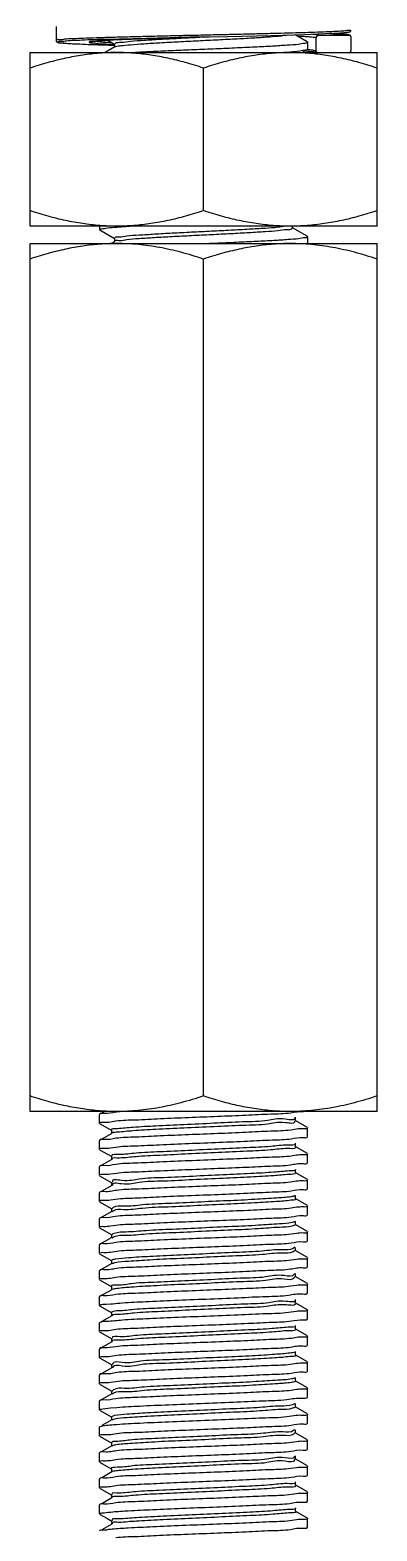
# Model space of a CAD drawing. Extents: x -216126 to 1846968, y -229642 to 543368.
# Drawn here: x 395495 to 395611, y 459295 to 459798 of the extents above; entities that cross this region are included whole.
import ezdxf

# ---------------------------------------------------------------- set-up
doc = ezdxf.new("R2010")
doc.units = 0
doc.header["$LTSCALE"] = 1000
doc.header["$MEASUREMENT"] = 0
doc.layers.add('02___PRT_ALL_AXES', color=7, linetype='Continuous')

# ---------------------------------------------------------------- blocks, each defined once
blk = doc.blocks.new('抗震大样1')
at = {"color": 3, "linetype": 'Continuous'}
for p, q in [((2253.75, 300.32), (2253.75, 293.67)), ((2322.63, 295.3), (2277.83, 294.18)), ((2295.17, 294.45), (2301.08, 294.64)), ((2301.08, 294.64), (2309.85, 294.91)), ((2321.78, 295.21), (2322.64, 295.25)), ((2324.37, 295.34), (2322.63, 295.29)), ((2324.37, 295.34), (2322.63, 295.3)), ((2322.64, 295.25), (2324.37, 295.34)), ((2324.39, 295.34), (2324.37, 295.34)), ((2335.89, 295.6), (2356.84, 296.1)), ((2356.84, 296.1), (2372.92, 296.56)), ((2367.02, 297.2), (2366.58, 297.18)), ((2374.08, 293), (2368.19, 296.41)), ((2372.92, 296.56), (2378.97, 296.76)), ((2378.37, 288.69), (2378.37, 294.92)), ((2378.97, 296.76), (2382.69, 296.91)), ((2379.62, 296.17), (2394.16, 296.17)), ((2382.69, 296.91), (2386.64, 297.08)), ((2386, 296.94), (2384.82, 297)), ((2387.65, 296.86), (2386, 296.94)), ((2386.64, 297.08), (2388.23, 297.17)), ((2389.08, 296.78), (2387.65, 296.86)), ((2388.23, 297.17), (2389.59, 297.25)), ((2394.99, 295.34), (2394.99, 295.35)), ((2394.99, 295.34), (2394.99, 288.69)), ((2260.83, 292.17), (2262.52, 292.08)), ((2262.52, 292.08), (2264.46, 291.99)), ((2264.46, 291.99), (2267.85, 291.85)), ((2267.85, 291.85), (2273.33, 291.65)), ((2273.33, 291.65), (2281.7, 291.4)), ((2275.36, 293.58), (2277.07, 293.68)), ((2277.07, 293.68), (2279.05, 293.79)), ((2281.87, 290.53), (2277.25, 287.86)), ((2278.53, 293.76), (2281.67, 291.95)), ((2279.05, 293.79), (2281.32, 293.9)), ((2280.77, 291.42), (2281.7, 291.39)), ((2281.18, 291.79), (2281.7, 291.76)), ((2281.32, 293.9), (2285.27, 294.08)), ((2281.7, 291.39), (2281.74, 291.39)), ((2281.71, 292.01), (2281.71, 290.53)), ((2281.96, 290.44), (2282.27, 290.69)), ((2285.27, 294.08), (2289.89, 294.26)), ((2289.89, 294.26), (2295.17, 294.45)), ((2359.62, 287.86), (2365.82, 288.27)), ((2371.48, 287.86), (2374.08, 289.37)), ((2374.01, 289.35), (2374.08, 289.34)), ((2374.22, 292.84), (2374.08, 293)), ((2374.08, 289.37), (2374.22, 289.52)), ((2374.08, 289.34), (2374.2, 289.33)), ((2378.22, 288.15), (2378.42, 288.11)), ((2378.37, 288.69), (2378.37, 288.67)), ((2378.68, 288.04), (2378.9, 287.91)), ((2274.65, 202.96), (2274.52, 203.11)), ((2274.65, 202.96), (2281.67, 198.89)), ((2282.92, 204.36), (2289.12, 204.78)), ((2367.02, 203.95), (2367.02, 204.78)), ((2374.08, 199.95), (2367.06, 204.01)), ((2281.87, 197.48), (2280.12, 196.47)), ((2281.71, 198.96), (2281.71, 197.48)), ((2281.88, 197.48), (2281.87, 197.54)), ((2374.08, 199.95), (2374.22, 199.79))]:
    blk.add_line(p, q, dxfattribs=at)
at = {"color": 133, "linetype": 'Continuous'}
for p, q in [((2274.64, -220.32), (2274.52, -220.46)), ((2277.01, -218.95), (2275.68, -219.71)), ((2282.84, -219.26), (2282.36, -219.33)), ((2367.98, -221.93), (2367.99, -221.99)), ((2368.46, -223.36), (2368.46, -221.7)), ((2274.64, -224.75), (2280.41, -228.09)), ((2280.41, -229.44), (2275.68, -232.18)), ((2279.89, -223.89), (2282.45, -223.48)), ((2280.27, -227.93), (2280.27, -229.59)), ((2368.84, -227.4), (2366.12, -227.83)), ((2367.96, -223.5), (2367.99, -223.65)), ((2374.1, -226.55), (2368.33, -223.21)), ((2274.64, -232.78), (2274.52, -232.92)), ((2279.89, -236.34), (2282.34, -235.95)), ((2374.1, -239.01), (2368.33, -235.67)), ((2368.46, -235.83), (2368.46, -234.16)), ((2374.1, -230.98), (2374.22, -230.84)), ((2274.64, -237.21), (2280.41, -240.55)), ((2280.41, -241.9), (2275.68, -244.64)), ((2280.27, -240.4), (2280.27, -242.06)), ((2368.85, -239.88), (2366.42, -240.27)), ((2374.1, -243.44), (2374.22, -243.3)), ((2274.64, -245.24), (2274.52, -245.38)), ((2274.64, -249.67), (2280.41, -253.01)), ((2279.9, -248.83), (2282.72, -248.38)), ((2374.1, -251.48), (2368.33, -248.13)), ((2368.46, -248.29), (2368.46, -246.63)), ((2274.64, -257.71), (2274.52, -257.84)), ((2280.41, -254.37), (2275.68, -257.1)), ((2280.27, -252.86), (2280.27, -254.52)), ((2368.84, -252.32), (2365.96, -252.77)), ((2374.1, -255.9), (2374.22, -255.77)), ((2274.64, -262.13), (2280.41, -265.47)), ((2279.89, -261.26), (2282.3, -260.87)), ((2280.27, -265.32), (2280.27, -266.98)), ((2368.85, -264.8), (2366.37, -265.2)), ((2374.1, -263.94), (2368.33, -260.6)), ((2368.46, -260.75), (2368.46, -259.09)), ((2274.64, -270.17), (2274.52, -270.31)), ((2280.41, -266.83), (2275.68, -269.56)), ((2280.84, -266.82), (2280.66, -267.01)), ((2280.89, -266.77), (2280.84, -266.82)), ((2368.25, -271.57), (2366.8, -272.1)), ((2368.46, -273.21), (2368.46, -271.55)), ((2374.1, -268.36), (2374.22, -268.23)), ((2274.64, -274.6), (2280.41, -277.94)), ((2280.41, -279.29), (2274.64, -282.63)), ((2279.89, -273.73), (2282.35, -273.33)), ((2280.27, -277.78), (2280.27, -279.44)), ((2280.77, -279.36), (2280.57, -279.49)), ((2280.84, -279.32), (2280.77, -279.36)), ((2368.85, -277.26), (2366.37, -277.66)), ((2374.1, -276.4), (2368.33, -273.06)), ((2274.64, -282.63), (2274.52, -282.77)), ((2274.64, -287.06), (2280.41, -290.4)), ((2279.9, -286.21), (2282.67, -285.77)), ((2368.11, -283.94), (2367.35, -284.46)), ((2374.1, -288.86), (2368.33, -285.52)), ((2368.46, -285.68), (2368.46, -284.01)), ((2374.1, -280.83), (2374.22, -280.69)), ((2280.41, -291.75), (2274.64, -295.09)), ((2280.27, -290.25), (2280.27, -291.91)), ((2280.74, -291.73), (2280.46, -291.85)), ((2368.85, -289.73), (2366.35, -290.13)), ((2374.1, -293.29), (2374.22, -293.15)), ((2274.64, -295.09), (2274.52, -295.23)), ((2274.64, -299.52), (2280.41, -302.86)), ((2279.89, -298.66), (2282.39, -298.25)), ((2367.89, -296.51), (2367.78, -296.82)), ((2367.93, -298.04), (2367.78, -298.49)), ((2374.1, -301.32), (2368.33, -297.98)), ((2368.46, -298.14), (2368.46, -296.48)), ((2274.64, -307.56), (2274.52, -307.69)), ((2280.41, -304.21), (2274.64, -307.56)), ((2280.27, -302.71), (2280.27, -304.37)), ((2280.67, -304.09), (2280.4, -304.2)), ((2368.84, -302.17), (2366.09, -302.61)), ((2374.1, -305.75), (2374.22, -305.62)), ((2274.64, -311.98), (2280.41, -315.32)), ((2277.88, -311.11), (2280.06, -311)), ((2280.06, -311), (2280.95, -310.94)), ((2280.36, -315.04), (2280.27, -315.17)), ((2280.27, -315.17), (2280.27, -316.83)), ((2368.82, -314.59), (2365.13, -315.14)), ((2368.09, -310.81), (2368.11, -310.85)), ((2374.1, -313.79), (2368.33, -310.45)), ((2368.46, -310.6), (2368.46, -308.94)), ((2274.64, -320.02), (2274.62, -320.03)), ((2280.41, -316.68), (2274.64, -320.02)), ((2279.89, -323.58), (2282.37, -323.18)), ((2374.1, -326.25), (2368.33, -322.91)), ((2368.46, -323.06), (2368.46, -321.4)), ((2374.1, -318.21), (2374.22, -318.08)), ((2274.64, -324.45), (2280.41, -327.79)), ((2280.41, -329.14), (2274.64, -332.48)), ((2280.27, -327.63), (2280.27, -329.29)), ((2368.85, -327.12), (2366.45, -327.51)), ((2274.64, -332.48), (2274.52, -332.62)), ((2274.64, -336.91), (2280.41, -340.25)), ((2279.9, -336.07), (2282.82, -335.61)), ((2374.1, -338.71), (2368.33, -335.37)), ((2368.46, -335.53), (2368.46, -333.86)), ((2374.1, -330.68), (2374.22, -330.54)), ((2280.41, -341.6), (2274.64, -344.94)), ((2280.27, -340.09), (2280.27, -341.76)), ((2280.85, -341.47), (2280.84, -341.62)), ((2368.84, -339.56), (2366.06, -340)), ((2374.1, -343.14), (2374.22, -343)), ((2274.64, -344.94), (2274.52, -345.08)), ((2274.64, -349.37), (2280.41, -352.71)), ((2279.89, -348.5), (2282.33, -348.11)), ((2374.1, -351.17), (2368.33, -347.83)), ((2368.46, -347.99), (2368.46, -346.33)), ((2274.64, -357.41), (2274.52, -357.54)), ((2280.41, -354.06), (2274.64, -357.41)), ((2280.27, -352.56), (2280.27, -354.22)), ((2280.85, -354.12), (2280.68, -354.3)), ((2280.91, -354.08), (2280.85, -354.12)), ((2368.85, -352.04), (2366.4, -352.44)), ((2368.2, -358.76), (2367.04, -359.29)), ((2368.46, -360.45), (2368.46, -358.79)), ((2374.1, -355.6), (2374.22, -355.46)), ((2274.64, -361.83), (2280.41, -365.17)), ((2275.29, -361.36), (2275.43, -361.33)), ((2275.43, -361.33), (2276.23, -361.17)), ((2276.23, -361.17), (2279.86, -360.75)), ((2279.86, -360.75), (2282.94, -360.53)), ((2281.79, -364.5), (2280.27, -365.02)), ((2280.27, -365.02), (2280.27, -366.68)), ((2281.79, -366.16), (2280.78, -366.51)), ((2374.1, -363.64), (2368.33, -360.3)), ((2274.64, -369.87), (2274.52, -370)), ((2276.23, -369.48), (2274.62, -369.85)), ((2280.41, -366.53), (2275.68, -369.26)), ((2279.9, -373.45), (2282.75, -373)), ((2280.71, -366.55), (2280.52, -366.68)), ((2280.78, -366.51), (2280.71, -366.55)), ((2368.02, -371.17), (2367.54, -371.66)), ((2368.1, -372.71), (2367.54, -373.32)), ((2374.1, -376.1), (2368.33, -372.76)), ((2368.46, -372.91), (2368.46, -371.25)), ((2374.1, -368.06), (2374.22, -367.93)), ((2274.64, -374.3), (2280.41, -377.64)), ((2280.41, -378.99), (2275.68, -381.72)), ((2280.27, -377.48), (2280.27, -379.14)), ((2280.71, -378.93), (2280.43, -379.04)), ((2368.85, -376.97), (2366.39, -377.36)), ((2374.1, -380.53), (2374.22, -380.39)), ((2274.64, -382.33), (2274.52, -382.47)), ((2274.64, -386.76), (2280.41, -390.1)), ((2279.89, -385.9), (2282.42, -385.49)), ((2367.92, -385.46), (2367.94, -385.68)), ((2367.93, -383.9), (2367.94, -384.02)), ((2374.1, -388.56), (2368.33, -385.22)), ((2368.46, -385.37), (2368.46, -383.71)), ((2274.64, -394.79), (2274.52, -394.93)), ((2280.41, -391.45), (2275.68, -394.19)), ((2280.27, -389.94), (2280.27, -391.61)), ((2280.64, -391.28), (2280.37, -391.39)), ((2368.84, -389.41), (2366.15, -389.84)), ((2374.1, -392.99), (2374.22, -392.85)), ((2274.64, -399.22), (2280.41, -402.56)), ((2279.89, -398.35), (2282.36, -397.96)), ((2368.85, -401.89), (2366.33, -402.29)), ((2374.1, -401.02), (2368.33, -397.68)), ((2368.46, -397.84), (2368.46, -396.18)), ((2274.64, -407.26), (2274.52, -407.39)), ((2280.41, -403.91), (2275.68, -406.65)), ((2280.27, -402.41), (2280.27, -404.07)), ((2368.46, -410.3), (2368.46, -408.64)), ((2374.1, -405.45), (2374.22, -405.31)), ((2274.64, -411.68), (2278.01, -413.63)), ((2280.41, -416.38), (2275.68, -419.11)), ((2278.01, -413.63), (2280.41, -415.02)), ((2279.75, -410.63), (2280.87, -410.53)), ((2280.27, -414.87), (2280.27, -416.53)), ((2368.83, -414.31), (2365.72, -414.8)), ((2374.1, -413.49), (2368.33, -410.15)), ((2280.67, -418.86), (2279.75, -418.94)), ((2374.1, -417.91), (2374.22, -417.78))]:
    blk.add_line(p, q, dxfattribs=at)
at = {"color": 3, "linetype": 'Continuous'}
for points in [[(2309.85, 294.91), (2321.94, 295.27), (2322.63, 295.29)], [(2324.39, 295.34), (2327.08, 295.4), (2335.89, 295.6)], [(2393.81, 296.34), (2393.61, 296.38), (2393.37, 296.41), (2393.11, 296.45), (2392.82, 296.48), (2392.5, 296.52), (2392.14, 296.55), (2391.74, 296.59), (2391.3, 296.63), (2390.81, 296.66), (2390.28, 296.7), (2389.08, 296.78)], [(2389.59, 297.25), (2390.18, 297.29), (2390.73, 297.33), (2391.23, 297.36), (2391.68, 297.4), (2392.09, 297.44), (2392.46, 297.47), (2392.79, 297.51), (2393.09, 297.54), (2393.36, 297.58), (2393.59, 297.62), (2393.8, 297.65), (2393.99, 297.69), (2394.15, 297.73), (2394.31, 297.78), (2394.47, 297.85), (2394.68, 297.99), (2394.92, 298.31), (2394.99, 298.64)], [(2394.99, 295.35), (2394.91, 295.69), (2394.68, 296.01), (2394.47, 296.14), (2394.31, 296.21), (2394.16, 296.26), (2393.99, 296.3), (2393.81, 296.34)], [(2253.75, 293.68), (2253.77, 293.47), (2253.99, 293.07), (2254.21, 292.89), (2254.39, 292.81), (2254.55, 292.76), (2254.71, 292.71), (2254.9, 292.67), (2255.1, 292.64), (2255.34, 292.6), (2255.62, 292.56), (2255.93, 292.53), (2256.29, 292.49), (2256.68, 292.45), (2257.12, 292.41), (2257.61, 292.37), (2258.15, 292.33), (2258.74, 292.29), (2259.38, 292.25), (2260.83, 292.17)], [(2269.99, 293.02), (2270.02, 293.03), (2270.11, 293.06), (2270.26, 293.09), (2270.46, 293.12), (2270.7, 293.16), (2271, 293.21), (2271.35, 293.25), (2271.75, 293.29), (2272.2, 293.34), (2272.71, 293.38), (2273.28, 293.43), (2273.91, 293.48), (2274.6, 293.53), (2275.36, 293.58)], [(2372.82, 288.63), (2374.23, 288.54), (2374.89, 288.49)], [(2374.89, 288.49), (2375.49, 288.44), (2376.03, 288.4), (2376.52, 288.35), (2376.95, 288.31), (2377.34, 288.27), (2377.68, 288.23), (2377.97, 288.19), (2378.22, 288.15)], [(2378.42, 288.11), (2378.58, 288.08), (2378.69, 288.05)]]:
    blk.add_lwpolyline(points, dxfattribs=at)
at = {"color": 133, "linetype": 'Continuous'}
blk.add_lwpolyline([(2274.52, -311.85), (2274.54, -311.78), (2274.62, -311.72)], dxfattribs=at)
at = {"color": 3, "linetype": 'Continuous'}
for points, start_tangent, end_tangent in [([(2366.58, 297.18), (2359.77, 297), (2352.72, 296.82), (2345.41, 296.65), (2337.83, 296.47), (2330.06, 296.3), (2322.02, 296.11), (2313.77, 295.93), (2305.28, 295.73), (2296.55, 295.52), (2288.04, 295.31), (2280.07, 295.09), (2272.94, 294.87), (2266.79, 294.65), (2261.73, 294.44), (2257.85, 294.22), (2255.22, 294), (2253.91, 293.78), (2253.9, 293.68)], (-0.99961, -0.027911), (0.049783, -0.99876)), ([(2322.63, 295.29), (2321.59, 295.26), (2314.43, 295.05), (2307.15, 294.83), (2299.78, 294.6), (2292.83, 294.36), (2286.58, 294.13), (2281.15, 293.9), (2278.54, 293.75)], (-0.999581, -0.028941), (-0.998551, -0.053818)), ([(2281.83, 291.94), (2282.27, 292.35), (2284.85, 292.83), (2289.43, 293.31), (2295.76, 293.78), (2303.53, 294.26), (2312.35, 294.73), (2321.78, 295.21)], (0.510287, 0.860004), (0.998757, 0.04984)), ([(2282.27, 290.69), (2284.85, 291.17), (2289.43, 291.64), (2295.76, 292.12), (2303.53, 292.59), (2312.35, 293.07), (2321.78, 293.55), (2331.33, 294.02), (2340.54, 294.5), (2348.93, 294.97), (2356.08, 295.45), (2361.64, 295.92), (2364.66, 296.33)], (0.824606, 0.565708), (0.994447, 0.105242)), ([(2394.99, 298.66), (2394.32, 298.44), (2392.33, 298.22), (2389.05, 298), (2384.54, 297.79), (2379.04, 297.57), (2373.04, 297.37), (2367.02, 297.2)], (-0.0006, -1), (-0.999606, -0.028053)), ([(2369.14, 295.86), (2369.69, 295.83), (2373.03, 295.63), (2375.32, 295.46), (2376.85, 295.3), (2377.77, 295.16), (2378.23, 295.03), (2378.37, 294.92)], (0.998625, -0.052426), (0.000075, -1)), ([(2376.71, 296.68), (2378.06, 296.55), (2379, 296.41), (2379.48, 296.28), (2379.62, 296.17)], (0.99615, -0.087661), (0.00016, -1)), ([(2379.62, 296.17), (2379.23, 296.11), (2378.89, 295.93), (2378.61, 295.65), (2378.43, 295.31), (2378.37, 294.92)], (-1, 0.000001), (0, -1)), ([(2384.76, 296.99), (2388.15, 296.83), (2391.47, 296.61), (2393.48, 296.39), (2394.16, 296.17)], (0.99867, -0.051559), (0.001192, -0.999999)), ([(2394.99, 295.35), (2394.93, 295.65), (2394.75, 295.92), (2394.48, 296.1), (2394.16, 296.17)], (-0.021471, 0.999769), (-1, 0.000009)), ([(2277.83, 294.18), (2273.55, 294.04), (2267.47, 293.82), (2262.46, 293.61), (2258.63, 293.39), (2256.04, 293.17), (2254.74, 292.95), (2254.75, 292.73), (2256.08, 292.51), (2258.7, 292.3), (2262.56, 292.08), (2267.59, 291.86), (2273.7, 291.64), (2280.77, 291.42)], (-0.999517, -0.031067), (0.99956, -0.029653)), ([(2278.54, 293.75), (2276.66, 293.66), (2273.21, 293.43), (2270.86, 293.19), (2269.68, 292.96), (2269.68, 292.73), (2270.87, 292.49), (2273.22, 292.26), (2276.68, 292.02), (2281.18, 291.79)], (-0.998551, -0.053818), (0.998579, -0.053289)), ([(2271.87, 293.33), (2274, 293.09), (2277.41, 292.86), (2280.37, 292.7)], (0.999314, 0.037035), (0.998324, -0.057875)), ([(2289.26, 287.86), (2290.76, 287.96), (2299.13, 288.4), (2308.58, 288.84), (2318.63, 289.28), (2328.94, 289.71), (2339.25, 290.16), (2348.96, 290.61), (2357.44, 291.05), (2364.43, 291.5), (2369.79, 291.95), (2373.12, 292.4), (2374.22, 292.81)], (0.997939, 0.06417), (0.077996, 0.996954)), ([(2365.82, 288.27), (2370.42, 288.69), (2373.26, 289.11), (2374.13, 289.31)], (0.997888, 0.064957), (0.721524, 0.69239)), ([(2374.2, 289.33), (2376.04, 289.16), (2377.79, 288.92), (2378.37, 288.69)], (0.998084, -0.061879), (0.000556, -1)), ([(2374.22, 292.81), (2374.22, 292.84)], (0.077995, 0.996954), (0, 1)), ([(2378.37, 288.67), (2378.43, 288.37), (2378.61, 288.1), (2378.68, 288.04)], (0.022008, -0.999758), (0.77885, -0.62721)), ([(2394.16, 287.86), (2394.47, 287.92), (2394.74, 288.1), (2394.92, 288.37), (2394.99, 288.69)], (1, 0.000007), (-0.000001, 1)), ([(2274.52, 203.11), (2275.48, 203.53)], (0, 1), (0.996328, 0.085614)), ([(2275.48, 203.53), (2278.31, 203.95), (2282.92, 204.36)], (0.996328, 0.085614), (0.997888, 0.064957)), ([(2281.9, 199.03), (2281.88, 199.15), (2283.77, 199.62), (2287.71, 200.1), (2293.5, 200.57), (2300.84, 201.05), (2309.36, 201.52), (2318.63, 202), (2328.2, 202.47), (2337.57, 202.95), (2346.28, 203.43), (2353.88, 203.9), (2360.01, 204.38), (2363.64, 204.86)], (-0.332714, 0.943028), (0.999758, 0.021992)), ([(2281.87, 197.54), (2283.77, 197.96), (2287.71, 198.43), (2293.5, 198.91), (2300.84, 199.39), (2309.36, 199.86), (2318.63, 200.34), (2328.2, 200.81), (2337.57, 201.29), (2346.28, 201.76), (2353.88, 202.24), (2360.01, 202.71), (2364.33, 203.19), (2366.65, 203.67), (2366.82, 204)], (0.038698, 0.999251), (0.273605, 0.961842)), ([(2324.37, 196.47), (2330.16, 196.71), (2340.2, 197.15), (2349.7, 197.6), (2358.07, 198.04), (2364.9, 198.48), (2370.01, 198.92), (2373.15, 199.35), (2374.22, 199.76)], (0.999099, 0.04243), (0.080233, 0.996776)), ([(2374.22, 199.76), (2374.22, 199.79)], (0.080232, 0.996776), (0, 1))]:
    blk.add_spline(points, degree=3, dxfattribs=dict(at, start_tangent=start_tangent, end_tangent=end_tangent))
at = {"color": 133, "linetype": 'Continuous'}
for points, start_tangent, end_tangent in [([(2282.36, -219.33), (2276.52, -219.89), (2274.54, -220.29)], (-0.989079, -0.147384), (-0.307595, -0.951518)), ([(2282.45, -223.48), (2291.89, -222.9), (2303.7, -222.34), (2317.23, -221.78), (2331.18, -221.22), (2344.67, -220.66), (2356.53, -220.1), (2366.12, -219.52)], (0.98914, 0.146975), (0.989195, 0.146606)), ([(2288.61, -218.86), (2282.84, -219.26)], (-0.999384, -0.03509), (-0.9915, -0.130107)), ([(2367.99, -221.99), (2363.58, -222.64), (2355, -223.29), (2343.14, -223.94), (2329.29, -224.6), (2314.91, -225.25), (2301.53, -225.9), (2290.6, -226.55), (2283.26, -227.2)], (0.147183, -0.989109), (-0.994847, -0.101391)), ([(2366.12, -219.52), (2372.19, -218.94)], (0.989195, 0.146606), (0.999331, -0.036586)), ([(2274.52, -224.61), (2276.5, -224.05)], (0, 1), (0.999371, -0.035449)), ([(2276.5, -224.05), (2279.89, -223.89)], (0.999371, -0.035449), (0.991046, 0.13352)), ([(2283.26, -227.2), (2280.31, -227.85), (2280.34, -227.88)], (-0.994847, -0.101391), (0.673795, -0.738918)), ([(2283.26, -228.86), (2280.35, -229.37)], (-0.994847, -0.101391), (-0.765413, -0.64354)), ([(2366.12, -227.83), (2356.53, -228.41), (2344.67, -228.97), (2331.18, -229.53), (2317.23, -230.09), (2303.7, -230.65), (2291.89, -231.21), (2282.45, -231.78)], (-0.989195, -0.146606), (-0.98914, -0.146975)), ([(2367.99, -223.65), (2363.58, -224.31), (2355, -224.96), (2343.14, -225.61), (2329.29, -226.26), (2314.91, -226.91), (2301.53, -227.56), (2290.6, -228.21), (2283.26, -228.86)], (0.147183, -0.989109), (-0.994847, -0.101391)), ([(2372.21, -227.25), (2368.84, -227.4)], (-0.999299, 0.037429), (-0.991717, -0.128442)), ([(2374.22, -226.69), (2372.21, -227.25)], (0, -1), (-0.999299, 0.037429)), ([(2274.52, -237.07), (2276.52, -236.51)], (0, 1), (0.999359, -0.035802)), ([(2282.45, -231.78), (2276.5, -232.36), (2274.54, -232.75)], (-0.98914, -0.146975), (-0.311669, -0.950191)), ([(2276.52, -236.51), (2279.89, -236.34)], (0.999359, -0.035802), (0.990702, 0.13605)), ([(2282.34, -235.95), (2291.52, -235.38), (2303.34, -234.82), (2317.27, -234.24), (2331.93, -233.65), (2345.48, -233.09), (2357.22, -232.53), (2366.42, -231.97)], (0.989097, 0.147264), (0.989076, 0.147407)), ([(2364.54, -235.01), (2356.54, -235.66), (2345.11, -236.31), (2331.47, -236.96), (2317.07, -237.61), (2303.44, -238.26), (2292.05, -238.91), (2284.11, -239.56)], (-0.999776, -0.021161), (-0.999572, -0.029241)), ([(2364.54, -236.67), (2356.54, -237.32), (2345.11, -237.97), (2331.47, -238.62), (2317.07, -239.27), (2303.44, -239.92), (2292.05, -240.57), (2284.11, -241.22)], (-0.999776, -0.021161), (-0.999572, -0.029241)), ([(2368.26, -234.37), (2364.54, -235.01)], (0.582116, -0.813106), (-0.999776, -0.021161)), ([(2368.24, -236), (2368.25, -236.02), (2364.54, -236.67)], (0.629999, -0.776596), (-0.999776, -0.021161)), ([(2366.42, -231.97), (2372.23, -231.4), (2374.19, -231.01)], (0.989076, 0.147407), (0.309849, 0.950786)), ([(2284.11, -239.56), (2280.46, -240.21), (2280.47, -240.23)], (-0.999572, -0.029241), (0.643817, -0.765179)), ([(2284.11, -241.22), (2280.46, -241.87)], (-0.999572, -0.029241), (0.596767, -0.802414)), ([(2366.42, -240.27), (2357.22, -240.84), (2345.48, -241.4), (2331.93, -241.96), (2317.27, -242.55), (2303.34, -243.13), (2291.52, -243.69), (2282.34, -244.25)], (-0.989076, -0.147407), (-0.989097, -0.147264)), ([(2365.96, -244.46), (2372.14, -243.88), (2374.19, -243.47)], (0.989286, 0.145993), (0.292416, 0.956291)), ([(2372.23, -239.71), (2368.85, -239.88)], (-0.999374, 0.035381), (-0.990592, -0.13685)), ([(2374.22, -239.15), (2372.23, -239.71)], (0, -1), (-0.999374, 0.035381)), ([(2274.52, -249.53), (2276.6, -248.96)], (0, 1), (0.999181, -0.040475)), ([(2282.34, -244.25), (2276.52, -244.82), (2274.54, -245.21)], (-0.989097, -0.147264), (-0.308221, -0.951315)), ([(2276.6, -248.96), (2279.9, -248.83)], (0.999181, -0.040475), (0.992237, 0.124365)), ([(2365.4, -247.37), (2358, -248.02), (2347.02, -248.67), (2333.63, -249.32), (2319.24, -249.97), (2305.4, -250.62), (2293.59, -251.27), (2285.06, -251.93), (2280.72, -252.58), (2280.75, -252.69)], (-0.995469, -0.095089), (0.324974, -0.945723)), ([(2365.4, -249.03), (2358, -249.68), (2347.02, -250.33), (2333.63, -250.98), (2319.24, -251.63), (2305.4, -252.29), (2293.59, -252.94), (2285.06, -253.59), (2280.72, -254.24)], (-0.995469, -0.095089), (0.225619, -0.974216)), ([(2282.72, -248.38), (2292.08, -247.82), (2303.79, -247.26), (2317.3, -246.7), (2331.24, -246.14), (2344.77, -245.58), (2356.5, -245.03), (2365.96, -244.46)], (0.989279, 0.146039), (0.989286, 0.145993)), ([(2368.42, -246.74), (2365.4, -247.37)], (0.396749, -0.917927), (-0.995469, -0.095089)), ([(2368.39, -248.35), (2368.41, -248.38), (2365.4, -249.03)], (0.681767, -0.731569), (-0.995469, -0.095089)), ([(2282.72, -256.69), (2276.6, -257.27), (2274.54, -257.68)], (-0.989279, -0.146039), (-0.293373, -0.955998)), ([(2280.72, -254.24), (2280.73, -254.28)], (0.225619, -0.974216), (0.263642, -0.96462)), ([(2282.3, -260.87), (2291.47, -260.31), (2303.19, -259.75), (2316.81, -259.18), (2331.52, -258.6), (2345.46, -258.01), (2357.24, -257.45), (2366.37, -256.89)], (0.989079, 0.147387), (0.989126, 0.147068)), ([(2365.96, -252.77), (2356.5, -253.34), (2344.77, -253.89), (2331.24, -254.45), (2317.3, -255.01), (2303.79, -255.57), (2292.08, -256.12), (2282.72, -256.69)], (-0.989286, -0.145993), (-0.989279, -0.146039)), ([(2366.37, -256.89), (2372.21, -256.33), (2374.19, -255.93)], (0.989126, 0.147068), (0.307355, 0.951595)), ([(2372.14, -252.19), (2368.84, -252.32)], (-0.999162, 0.040935), (-0.992452, -0.122635)), ([(2374.22, -251.61), (2372.14, -252.19)], (0, -1), (-0.999162, 0.040935)), ([(2274.52, -262), (2276.5, -261.44)], (0, 1), (0.999386, -0.035037)), ([(2276.5, -261.44), (2279.89, -261.26)], (0.999386, -0.035037), (0.990499, 0.137516)), ([(2366.15, -259.73), (2359.38, -260.38), (2348.88, -261.04), (2335.76, -261.69), (2321.43, -262.34), (2307.41, -262.99), (2295.2, -263.64), (2286.1, -264.29), (2281.08, -264.94), (2280.61, -265.44)], (-0.986099, -0.166158), (-0.342963, -0.939349)), ([(2366.15, -261.4), (2359.38, -262.05), (2348.88, -262.7), (2335.76, -263.35), (2321.43, -264), (2307.41, -264.65), (2295.2, -265.3), (2286.1, -265.95), (2281.08, -266.6), (2280.89, -266.77)], (-0.986099, -0.166158), (-0.738571, -0.674176)), ([(2366.37, -265.2), (2357.24, -265.76), (2345.46, -266.32), (2331.52, -266.9), (2316.81, -267.49), (2303.19, -268.06), (2291.47, -268.62), (2282.3, -269.18)], (-0.989126, -0.147068), (-0.989079, -0.147387)), ([(2368.32, -259.22), (2366.15, -259.73)], (-0.886842, -0.462072), (-0.986099, -0.166158)), ([(2368.46, -260.75), (2366.15, -261.4)], (-0.130932, -0.991391), (-0.986099, -0.166158)), ([(2372.21, -264.64), (2368.85, -264.8)], (-0.999349, 0.036076), (-0.990775, -0.135516)), ([(2374.22, -264.07), (2372.21, -264.64)], (0, -1), (-0.999349, 0.036076)), ([(2282.3, -269.18), (2276.5, -269.74), (2274.54, -270.14)], (-0.989079, -0.147387), (-0.310932, -0.950432)), ([(2366.8, -272.1), (2360.68, -272.75), (2350.68, -273.4), (2337.87, -274.05), (2323.63, -274.7), (2309.46, -275.35), (2296.89, -276), (2287.24, -276.65), (2281.56, -277.3), (2280.45, -277.94)], (-0.962924, -0.269772), (-0.658136, -0.752899)), ([(2282.35, -273.33), (2291.7, -272.76), (2303.59, -272.2), (2317.46, -271.62), (2331.87, -271.04), (2345.31, -270.48), (2357.11, -269.92), (2366.37, -269.36)], (0.989048, 0.147594), (0.989078, 0.147395)), ([(2366.37, -269.36), (2372.21, -268.79), (2374.19, -268.39)], (0.989078, 0.147395), (0.307351, 0.951596)), ([(2274.52, -274.46), (2276.51, -273.9)], (0, 1), (0.999372, -0.035427)), ([(2276.51, -273.9), (2279.89, -273.73)], (0.999372, -0.035427), (0.990717, 0.135939)), ([(2366.8, -273.76), (2360.68, -274.41), (2350.68, -275.06), (2337.87, -275.71), (2323.63, -276.36), (2309.46, -277.01), (2296.89, -277.66), (2287.24, -278.31), (2281.56, -278.96), (2280.84, -279.32)], (-0.962924, -0.269772), (-0.865105, -0.501592)), ([(2366.37, -277.66), (2357.11, -278.23), (2345.31, -278.79), (2331.87, -279.35), (2317.46, -279.93), (2303.59, -280.5), (2291.7, -281.07), (2282.35, -281.64)], (-0.989078, -0.147395), (-0.989048, -0.147594)), ([(2368.38, -273.13), (2366.8, -273.76)], (-0.687387, -0.726291), (-0.962924, -0.269772)), ([(2372.21, -277.1), (2368.85, -277.26)], (-0.999348, 0.036118), (-0.990807, -0.135283)), ([(2374.22, -276.54), (2372.21, -277.1)], (0, -1), (-0.999348, 0.036118)), ([(2274.52, -286.92), (2276.6, -286.35)], (0, 1), (0.999186, -0.04035)), ([(2282.35, -281.64), (2276.51, -282.21), (2274.54, -282.6)], (-0.989048, -0.147594), (-0.310223, -0.950664)), ([(2276.6, -286.35), (2279.9, -286.21)], (0.999186, -0.04035), (0.992062, 0.125747)), ([(2367.35, -284.46), (2361.88, -285.11), (2352.41, -285.76), (2339.95, -286.41), (2325.83, -287.06), (2311.55, -287.71), (2298.64, -288.37), (2288.47, -289.02), (2282.14, -289.67), (2280.32, -290.29)], (-0.877819, -0.478993), (-0.658426, -0.752645)), ([(2367.35, -286.12), (2361.88, -286.77), (2352.41, -287.42), (2339.95, -288.07), (2325.83, -288.73), (2311.55, -289.38), (2298.64, -290.03), (2288.47, -290.68), (2282.14, -291.33), (2280.74, -291.73)], (-0.877819, -0.478993), (-0.934632, -0.355618)), ([(2282.67, -285.77), (2291.96, -285.21), (2303.84, -284.65), (2317.51, -284.08), (2331.6, -283.52), (2345.24, -282.95), (2357.08, -282.39), (2366.35, -281.82)], (0.98924, 0.146301), (0.989077, 0.147403)), ([(2366.35, -281.82), (2372.21, -281.26), (2374.19, -280.86)], (0.989077, 0.147403), (0.306622, 0.951831)), ([(2368.22, -285.49), (2367.35, -286.12)], (-0.609814, -0.792544), (-0.877819, -0.478993)), ([(2282.67, -294.08), (2276.6, -294.65), (2274.54, -295.06)], (-0.98924, -0.146301), (-0.293097, -0.956083)), ([(2282.39, -298.25), (2291.67, -297.69), (2303.54, -297.12), (2317.18, -296.56), (2331.28, -295.99), (2344.95, -295.42), (2356.82, -294.86), (2366.09, -294.3)], (0.989082, 0.147369), (0.989235, 0.146334)), ([(2366.35, -290.13), (2357.08, -290.69), (2345.24, -291.26), (2331.6, -291.83), (2317.51, -292.39), (2303.84, -292.96), (2291.96, -293.52), (2282.67, -294.08)], (-0.989077, -0.147403), (-0.98924, -0.146301)), ([(2366.09, -294.3), (2372.15, -293.73), (2374.19, -293.32)], (0.989235, 0.146334), (0.294737, 0.955578)), ([(2372.21, -289.56), (2368.85, -289.73)], (-0.99934, 0.036333), (-0.990869, -0.134825)), ([(2374.22, -289), (2372.21, -289.56)], (0, -1), (-0.99934, 0.036333)), ([(2274.52, -299.38), (2276.53, -298.82)], (0, 1), (0.999335, -0.036461)), ([(2276.53, -298.82), (2279.89, -298.66)], (0.999335, -0.036461), (0.990915, 0.13449)), ([(2367.78, -296.82), (2362.99, -297.48), (2354.07, -298.13), (2341.99, -298.78), (2328.02, -299.43), (2313.67, -300.08), (2300.46, -300.73), (2289.79, -301.38), (2282.82, -302.03), (2280.28, -302.68), (2280.29, -302.7)], (-0.416882, -0.90896), (0.454993, -0.890495)), ([(2367.78, -298.49), (2362.99, -299.14), (2354.07, -299.79), (2341.99, -300.44), (2328.02, -301.09), (2313.67, -301.74), (2300.46, -302.39), (2289.79, -303.04), (2282.82, -303.69), (2280.67, -304.09)], (-0.416882, -0.90896), (-0.955298, -0.295645)), ([(2374.22, -301.46), (2372.15, -302.03)], (0, -1), (-0.999204, 0.039899)), ([(2282.39, -306.56), (2276.53, -307.13), (2274.54, -307.53)], (-0.989081, -0.147375), (-0.306169, -0.951977)), ([(2280.95, -310.94), (2285.51, -310.5), (2296.74, -309.9), (2310.44, -309.29), (2325.65, -308.68), (2340.94, -308.06), (2354.43, -307.45), (2365.13, -306.83)], (0.996556, 0.082926), (0.989139, 0.146982)), ([(2366.09, -302.61), (2356.82, -303.17), (2344.95, -303.73), (2331.28, -304.3), (2317.18, -304.86), (2303.54, -305.43), (2291.68, -306), (2282.39, -306.56)], (-0.989235, -0.146334), (-0.989081, -0.147375)), ([(2365.13, -306.83), (2371.91, -306.22), (2374.2, -305.78)], (0.989139, 0.146982), (0.25731, 0.966329)), ([(2372.15, -302.03), (2368.84, -302.17)], (-0.999204, 0.039899), (-0.991945, -0.126672)), ([(2274.62, -311.72), (2277.88, -311.11)], (0.846349, 0.532628), (0.999621, 0.02753)), ([(2365.13, -315.14), (2354.43, -315.76), (2340.94, -316.37), (2325.65, -316.99), (2310.44, -317.6), (2296.74, -318.2), (2285.51, -318.81), (2277.88, -319.42)], (-0.989139, -0.146982), (-0.999621, -0.02753)), ([(2283.61, -314.39), (2280.36, -315.04)], (-0.999641, -0.026791), (-0.814814, -0.579723)), ([(2283.61, -316.06), (2280.41, -316.68)], (-0.999641, -0.026791), (-0.826603, -0.562785)), ([(2368.11, -309.19), (2364, -309.84), (2355.66, -310.49), (2343.98, -311.14), (2330.21, -311.79), (2315.81, -312.44), (2302.33, -313.09), (2291.2, -313.74), (2283.61, -314.39)], (0.432837, -0.901472), (-0.999641, -0.026791)), ([(2368.11, -310.85), (2364, -311.5), (2355.66, -312.15), (2343.98, -312.8), (2330.21, -313.45), (2315.81, -314.1), (2302.33, -314.75), (2291.2, -315.4), (2283.61, -316.06)], (0.432837, -0.901472), (-0.999641, -0.026791)), ([(2371.91, -314.53), (2368.82, -314.59)], (-0.998645, 0.052047), (-0.995558, -0.094155)), ([(2374.22, -313.92), (2371.91, -314.53)], (0, -1), (-0.998645, 0.052047)), ([(2277.88, -319.42), (2274.64, -320.02)], (-0.999621, -0.02753), (-0.850273, -0.526343)), ([(2282.37, -323.18), (2291.48, -322.62), (2303.26, -322.06), (2317.21, -321.48), (2331.95, -320.89), (2345.59, -320.32), (2357.3, -319.76), (2366.45, -319.2)], (0.989142, 0.146965), (0.989074, 0.147418)), ([(2364.91, -322.2), (2357.17, -322.85), (2345.92, -323.5), (2332.38, -324.15), (2317.98, -324.8), (2304.26, -325.46), (2292.69, -326.11), (2284.5, -326.76)], (-0.998492, -0.054895), (-0.999948, 0.010175)), ([(2368.33, -321.55), (2364.91, -322.2)], (0.628662, -0.777678), (-0.998492, -0.054895)), ([(2368.32, -323.19), (2368.33, -323.21), (2364.91, -323.86)], (0.677025, -0.73596), (-0.998492, -0.054895)), ([(2366.45, -319.2), (2372.24, -318.64), (2374.19, -318.24)], (0.989074, 0.147418), (0.311738, 0.950168)), ([(2274.52, -324.31), (2276.53, -323.74)], (0, 1), (0.999343, -0.036255)), ([(2276.53, -323.74), (2279.89, -323.58)], (0.999343, -0.036255), (0.990814, 0.135229)), ([(2284.5, -326.76), (2280.56, -327.41), (2280.57, -327.43)], (-0.999948, 0.010175), (0.562872, -0.826544)), ([(2284.5, -328.42), (2280.56, -329.07)], (-0.999948, 0.010175), (0.531331, -0.847164)), ([(2280.55, -329.06), (2280.56, -329.07)], (0.510325, -0.859981), (0.531331, -0.847164)), ([(2366.45, -327.51), (2357.3, -328.07), (2345.59, -328.63), (2331.95, -329.2), (2317.21, -329.79), (2303.26, -330.37), (2291.48, -330.93), (2282.37, -331.49)], (-0.989074, -0.147418), (-0.989142, -0.146965)), ([(2364.91, -323.86), (2357.17, -324.51), (2345.92, -325.17), (2332.38, -325.82), (2317.98, -326.47), (2304.26, -327.12), (2292.69, -327.77), (2284.5, -328.42)], (-0.998492, -0.054895), (-0.999948, 0.010175)), ([(2372.24, -326.95), (2368.85, -327.12)], (-0.999393, 0.034825), (-0.990431, -0.138012)), ([(2374.22, -326.39), (2372.24, -326.95)], (0, -1), (-0.999393, 0.034825)), ([(2274.52, -336.77), (2276.61, -336.19)], (0, 1), (0.999136, -0.041551)), ([(2282.37, -331.49), (2276.53, -332.05), (2274.54, -332.45)], (-0.989142, -0.146965), (-0.306606, -0.951837)), ([(2276.61, -336.19), (2279.9, -336.07)], (0.999136, -0.041551), (0.992627, 0.121205)), ([(2365.73, -334.57), (2358.6, -335.22), (2347.81, -335.87), (2334.53, -336.52), (2320.16, -337.17), (2306.24, -337.82), (2294.26, -338.47), (2285.49, -339.12), (2280.86, -339.77), (2280.84, -340.09)], (-0.992345, -0.1235), (0.016931, -0.999857)), ([(2365.73, -336.23), (2358.6, -336.88), (2347.81, -337.53), (2334.53, -338.18), (2320.16, -338.83), (2306.24, -339.48), (2294.26, -340.13), (2285.49, -340.78), (2280.86, -341.44)], (-0.992345, -0.1235), (-0.169271, -0.98557)), ([(2282.82, -335.61), (2292.32, -335.04), (2304.08, -334.49), (2317.61, -333.93), (2331.55, -333.37), (2345.05, -332.81), (2356.74, -332.25), (2366.06, -331.69)], (0.98929, 0.145966), (0.989276, 0.146056)), ([(2368.35, -334.06), (2365.73, -334.57)], (-0.857961, -0.513714), (-0.992345, -0.1235)), ([(2368.43, -335.55), (2368.45, -335.58), (2365.73, -336.23)], (0.606598, -0.795009), (-0.992345, -0.1235)), ([(2366.06, -331.69), (2372.15, -331.11), (2374.19, -330.71)], (0.989276, 0.146056), (0.295583, 0.955317)), ([(2282.82, -343.92), (2276.61, -344.5), (2274.54, -344.91)], (-0.98929, -0.145966), (-0.290311, -0.956932)), ([(2280.86, -341.44), (2280.85, -341.47)], (-0.169271, -0.985569), (-0.145405, -0.989372)), ([(2282.33, -348.11), (2291.54, -347.54), (2303.3, -346.98), (2316.83, -346.42), (2331.45, -345.84), (2345.37, -345.26), (2357.19, -344.69), (2366.4, -344.13)], (0.98908, 0.147378), (0.989079, 0.147384)), ([(2366.06, -340), (2356.74, -340.56), (2345.05, -341.12), (2331.55, -341.68), (2317.61, -342.23), (2304.08, -342.8), (2292.32, -343.35), (2282.82, -343.92)], (-0.989276, -0.146056), (-0.98929, -0.145966)), ([(2366.4, -344.13), (2372.22, -343.57), (2374.19, -343.17)], (0.989079, 0.147384), (0.308839, 0.951114)), ([(2372.15, -339.42), (2368.84, -339.56)], (-0.999206, 0.039849), (-0.992058, -0.125777)), ([(2374.22, -338.85), (2372.15, -339.42)], (0, -1), (-0.999206, 0.039849)), ([(2274.52, -349.23), (2276.51, -348.67)], (0, 1), (0.999368, -0.035538)), ([(2276.51, -348.67), (2279.89, -348.5)], (0.999368, -0.035538), (0.990645, 0.136463)), ([(2366.44, -346.93), (2359.94, -347.58), (2349.65, -348.23), (2336.66, -348.88), (2322.36, -349.53), (2308.27, -350.18), (2295.9, -350.83), (2286.57, -351.48), (2281.27, -352.13), (2280.58, -352.76)], (-0.97914, -0.203186), (-0.551735, -0.83402)), ([(2366.44, -348.59), (2359.94, -349.24), (2349.65, -349.89), (2336.66, -350.54), (2322.36, -351.19), (2308.27, -351.84), (2295.9, -352.5), (2286.57, -353.15), (2281.27, -353.8), (2280.91, -354.08)], (-0.97914, -0.203186), (-0.754909, -0.655829)), ([(2368.29, -346.41), (2366.44, -346.93)], (-0.88292, -0.469524), (-0.97914, -0.203186)), ([(2368.43, -347.97), (2366.44, -348.59)], (-0.590767, -0.806843), (-0.97914, -0.203186)), ([(2372.22, -351.87), (2368.85, -352.04)], (-0.999364, 0.035669), (-0.990671, -0.136278)), ([(2374.22, -351.31), (2372.22, -351.87)], (0, -1), (-0.999364, 0.035669)), ([(2282.33, -356.42), (2276.51, -356.98), (2274.54, -357.38)], (-0.98908, -0.147378), (-0.309284, -0.95097)), ([(2366.4, -352.44), (2357.19, -353), (2345.37, -353.56), (2331.45, -354.14), (2316.83, -354.73), (2303.3, -355.29), (2291.54, -355.85), (2282.33, -356.42)], (-0.989079, -0.147384), (-0.98908, -0.147378)), ([(2282.94, -360.53), (2293.87, -359.89), (2307.69, -359.26), (2323.04, -358.63), (2338.62, -358.01), (2352.75, -357.38), (2364.27, -356.74)], (0.997815, 0.066069), (0.989285, 0.145995)), ([(2364.27, -356.74), (2371.73, -356.09)], (0.989285, 0.145995), (0.99816, -0.060643)), ([(2371.73, -356.09), (2374.2, -355.63)], (0.99816, -0.060643), (0.233541, 0.972347)), ([(2274.52, -361.7), (2274.95, -361.44), (2275.29, -361.36)], (0, 1), (0.976174, 0.216989)), ([(2367.04, -359.29), (2361.19, -359.94), (2351.41, -360.59), (2338.75, -361.24), (2324.55, -361.9), (2310.34, -362.55), (2297.62, -363.2), (2287.75, -363.85), (2281.79, -364.5)], (-0.941287, -0.337606), (-0.985331, -0.170657)), ([(2367.04, -360.95), (2361.19, -361.6), (2351.41, -362.26), (2338.75, -362.91), (2324.55, -363.56), (2310.34, -364.21), (2297.62, -364.86), (2287.75, -365.51), (2281.79, -366.16)], (-0.941287, -0.337606), (-0.985331, -0.170657)), ([(2364.27, -365.05), (2352.75, -365.69), (2338.62, -366.31), (2323.04, -366.94), (2307.69, -367.57), (2293.87, -368.19), (2282.94, -368.83)], (-0.989285, -0.145995), (-0.997815, -0.066069)), ([(2368.81, -364.4), (2364.27, -365.05)], (-0.997701, -0.067772), (-0.989285, -0.145995)), ([(2368.32, -360.32), (2367.04, -360.95)], (-0.679739, -0.733454), (-0.941287, -0.337606)), ([(2371.73, -364.4), (2368.81, -364.4)], (-0.99816, 0.060643), (-0.997701, -0.067772)), ([(2374.22, -363.77), (2371.73, -364.4)], (0, -1), (-0.99816, 0.060643)), ([(2274.52, -374.16), (2276.61, -373.58)], (0, 1), (0.999148, -0.041261)), ([(2282.94, -368.83), (2276.23, -369.48)], (-0.997815, -0.066069), (-0.988468, -0.151431)), ([(2276.61, -373.58), (2279.9, -373.45)], (0.999148, -0.041261), (0.992376, 0.123248)), ([(2367.54, -371.66), (2362.36, -372.31), (2353.12, -372.96), (2340.81, -373.61), (2326.75, -374.26), (2312.44, -374.91), (2299.4, -375.56), (2289.02, -376.21), (2282.41, -376.86), (2280.29, -377.49)], (-0.770961, -0.636882), (-0.491833, -0.870689)), ([(2367.54, -373.32), (2362.36, -373.97), (2353.12, -374.62), (2340.81, -375.27), (2326.75, -375.92), (2312.44, -376.57), (2299.4, -377.22), (2289.02, -377.87), (2282.41, -378.52), (2280.71, -378.93)], (-0.770961, -0.636882), (-0.946737, -0.322009)), ([(2282.75, -373), (2292.11, -372.44), (2303.99, -371.88), (2317.66, -371.31), (2331.75, -370.75), (2345.37, -370.18), (2357.15, -369.62), (2366.39, -369.05)], (0.989265, 0.14613), (0.989074, 0.147418)), ([(2366.39, -369.05), (2372.22, -368.49), (2374.19, -368.09)], (0.989074, 0.147418), (0.308177, 0.951329)), ([(2366.39, -377.36), (2357.15, -377.93), (2345.37, -378.49), (2331.75, -379.06), (2317.66, -379.62), (2303.99, -380.19), (2292.11, -380.75), (2282.75, -381.31)], (-0.989074, -0.147418), (-0.989265, -0.14613)), ([(2366.15, -381.53), (2372.16, -380.96), (2374.19, -380.56)], (0.9892, 0.14657), (0.296708, 0.954968)), ([(2372.22, -376.8), (2368.85, -376.97)], (-0.999356, 0.03587), (-0.990732, -0.135835)), ([(2374.22, -376.24), (2372.22, -376.8)], (0, -1), (-0.999356, 0.03587)), ([(2274.52, -386.62), (2276.53, -386.05)], (0, 1), (0.999321, -0.03684)), ([(2282.75, -381.31), (2276.61, -381.89), (2274.54, -382.3)], (-0.989265, -0.14613), (-0.290292, -0.956938)), ([(2276.53, -386.05), (2279.89, -385.9)], (0.999321, -0.03684), (0.991027, 0.133661)), ([(2367.94, -384.02), (2363.42, -384.67), (2354.75, -385.32), (2342.83, -385.97), (2328.94, -386.62), (2314.57, -387.27), (2301.24, -387.92), (2290.38, -388.57), (2283.14, -389.23), (2280.3, -389.88), (2280.32, -389.9)], (-0.000598, -1), (0.651084, -0.759006)), ([(2282.42, -385.49), (2291.73, -384.92), (2303.59, -384.36), (2317.22, -383.79), (2331.33, -383.23), (2344.99, -382.66), (2356.88, -382.1), (2366.15, -381.53)], (0.989086, 0.147343), (0.9892, 0.14657)), ([(2367.94, -385.68), (2363.42, -386.33), (2354.75, -386.98), (2342.83, -387.63), (2328.94, -388.28), (2314.57, -388.93), (2301.24, -389.59), (2290.38, -390.24), (2283.14, -390.89)], (-0.000598, -1), (-0.993709, -0.111992)), ([(2282.42, -393.8), (2276.53, -394.36), (2274.54, -394.76)], (-0.989086, -0.147343), (-0.304843, -0.952403)), ([(2283.14, -390.89), (2280.64, -391.28)], (-0.993709, -0.111992), (-0.956241, -0.292582)), ([(2282.36, -397.96), (2291.6, -397.39), (2303.4, -396.83), (2316.88, -396.27), (2331.13, -395.7), (2344.94, -395.12), (2356.87, -394.56), (2366.33, -393.98)], (0.989095, 0.147281), (0.989057, 0.147535)), ([(2366.15, -389.84), (2356.88, -390.4), (2344.99, -390.97), (2331.33, -391.54), (2317.22, -392.1), (2303.59, -392.67), (2291.73, -393.23), (2282.42, -393.8)], (-0.9892, -0.14657), (-0.989086, -0.147343)), ([(2366.33, -393.98), (2372.23, -393.41), (2374.19, -393.02)], (0.989057, 0.147535), (0.309348, 0.950949)), ([(2372.16, -389.27), (2368.84, -389.41)], (-0.999229, 0.039266), (-0.99173, -0.128343)), ([(2374.22, -388.7), (2372.16, -389.27)], (0, -1), (-0.999229, 0.039266)), ([(2274.52, -399.08), (2276.52, -398.52)], (0, 1), (0.999357, -0.035853)), ([(2276.52, -398.52), (2279.89, -398.35)], (0.999357, -0.035853), (0.990771, 0.135544)), ([(2283.97, -401.59), (2280.43, -402.24), (2280.44, -402.26)], (-0.999116, -0.042042), (0.662554, -0.749015)), ([(2364.4, -397.03), (2356.3, -397.68), (2344.8, -398.34), (2331.12, -398.99), (2316.72, -399.64), (2303.14, -400.29), (2291.82, -400.94), (2283.97, -401.59)], (-0.999977, -0.006716), (-0.999116, -0.042042)), ([(2364.4, -398.7), (2356.3, -399.35), (2344.8, -400), (2331.12, -400.65), (2316.72, -401.3), (2303.14, -401.95), (2291.82, -402.6), (2283.97, -403.25)], (-0.999977, -0.006716), (-0.999116, -0.042042)), ([(2368.23, -396.4), (2364.4, -397.03)], (0.551824, -0.833961), (-0.999977, -0.006716)), ([(2368.21, -398.03), (2368.22, -398.04), (2364.4, -398.7)], (0.601699, -0.798723), (-0.999977, -0.006716)), ([(2372.23, -401.72), (2368.85, -401.89)], (-0.999357, 0.035861), (-0.990947, -0.134251)), ([(2374.22, -401.16), (2372.23, -401.72)], (0, -1), (-0.999357, 0.035861)), ([(2282.36, -406.26), (2276.52, -406.83), (2274.54, -407.22)], (-0.989095, -0.147281), (-0.308337, -0.951277)), ([(2283.97, -403.25), (2280.43, -403.9)], (-0.999116, -0.042042), (0.61594, -0.787793)), ([(2280.87, -410.53), (2288.36, -410.03), (2300.06, -409.44), (2314.03, -408.84), (2328.89, -408.25), (2343.16, -407.66), (2355.78, -407.08), (2365.72, -406.49)], (0.996607, 0.082311), (0.989137, 0.146994)), ([(2366.33, -402.29), (2356.87, -402.87), (2344.94, -403.43), (2331.13, -404.01), (2316.88, -404.58), (2303.4, -405.14), (2291.6, -405.7), (2282.36, -406.26)], (-0.989057, -0.147535), (-0.989095, -0.147281)), ([(2365.27, -409.4), (2357.78, -410.05), (2346.73, -410.7), (2333.29, -411.35), (2318.9, -412), (2305.09, -412.65), (2293.34, -413.3), (2284.9, -413.95)], (-0.996427, -0.084458), (-0.99495, -0.100368)), ([(2368.39, -408.74), (2365.27, -409.4)], (0.596774, -0.802409), (-0.996427, -0.084458)), ([(2365.72, -406.49), (2372.05, -405.9), (2374.2, -405.48)], (0.989137, 0.146994), (0.278043, 0.960569)), ([(2274.52, -411.55), (2275.84, -411.09)], (0, 1), (0.999784, 0.020804)), ([(2275.84, -411.09), (2279.75, -410.63)], (0.999784, 0.020804), (0.996043, 0.088876)), ([(2284.9, -413.95), (2280.67, -414.6), (2280.7, -414.68)], (-0.99495, -0.100368), (0.397774, -0.917484)), ([(2284.9, -415.61), (2280.67, -416.26)], (-0.99495, -0.100368), (0.298129, -0.954526)), ([(2365.72, -414.8), (2355.78, -415.39), (2343.16, -415.97), (2328.89, -416.56), (2314.03, -417.15), (2300.06, -417.75), (2288.36, -418.34), (2280.67, -418.86)], (-0.989137, -0.146994), (-0.996517, -0.083395)), ([(2280.67, -416.26), (2280.68, -416.28)], (0.298128, -0.954526), (0.325483, -0.945548)), ([(2365.27, -411.06), (2357.78, -411.71), (2346.73, -412.36), (2333.29, -413.01), (2318.9, -413.66), (2305.09, -414.31), (2293.34, -414.96), (2284.9, -415.61)], (-0.996427, -0.084458), (-0.99495, -0.100368)), ([(2368.37, -410.38), (2368.4, -410.41), (2365.27, -411.06)], (0.688436, -0.725297), (-0.996427, -0.084458)), ([(2372.05, -414.21), (2368.83, -414.31)], (-0.998982, 0.045116), (-0.993513, -0.113718)), ([(2374.22, -413.62), (2372.05, -414.21)], (0, -1), (-0.998982, 0.045116)), ([(2279.75, -418.94), (2275.84, -419.4), (2274.56, -419.67)], (-0.996043, -0.088876), (-0.508404, -0.861119)), ([(2282.35, -422.88), (2291.58, -422.32), (2303.36, -421.76), (2316.98, -421.19), (2331.06, -420.63), (2344.74, -420.06), (2356.61, -419.5), (2365.99, -418.93)], (0.989079, 0.147386), (0.989272, 0.146084)), ([(2365.99, -418.93), (2372.13, -418.35), (2374.19, -417.94)], (0.989272, 0.146084), (0.290962, 0.956735))]:
    blk.add_spline(points, degree=3, dxfattribs=dict(at, start_tangent=start_tangent, end_tangent=end_tangent))
at = {"layer": '02___PRT_ALL_AXES', "color": 3, "linetype": 'Continuous'}
for p, q in [((2241.29, 204.78), (2241.29, 287.86)), ((2241.29, 287.86), (2407.45, 287.86)), ((2374.22, 292.84), (2374.22, 289.52)), ((2407.45, 204.78), (2407.45, 287.86)), ((2324.37, 212.2), (2324.37, 280.44)), ((2407.45, 204.78), (2241.29, 204.78)), ((2274.52, 204.78), (2274.52, 203.11)), ((2374.22, 199.79), (2374.22, 196.47))]:
    blk.add_line(p, q, dxfattribs=at)
at = {"layer": '02___PRT_ALL_AXES', "color": 6, "linetype": 'Continuous'}
for p, q in [((2241.29, -218.95), (2241.29, 196.47)), ((2241.29, 196.47), (2407.45, 196.47)), ((2407.45, -218.95), (2407.45, 196.47)), ((2324.37, -211.52), (2324.37, 189.05)), ((2407.45, -218.95), (2241.29, -218.95))]:
    blk.add_line(p, q, dxfattribs=at)
at = {"layer": '02___PRT_ALL_AXES', "color": 133, "linetype": 'Continuous'}
for p, q in [((2274.52, -224.61), (2274.52, -220.46)), ((2374.22, -230.84), (2374.22, -226.69)), ((2274.52, -237.07), (2274.52, -232.92)), ((2374.22, -243.3), (2374.22, -239.15)), ((2274.52, -249.53), (2274.52, -245.38)), ((2274.52, -262), (2274.52, -257.84)), ((2374.22, -255.77), (2374.22, -251.61)), ((2374.22, -268.23), (2374.22, -264.07)), ((2274.52, -274.46), (2274.52, -270.31)), ((2374.22, -280.69), (2374.22, -276.54)), ((2274.52, -286.92), (2274.52, -282.77)), ((2374.22, -293.15), (2374.22, -289)), ((2274.52, -299.38), (2274.52, -295.23)), ((2374.22, -305.62), (2374.22, -301.46)), ((2274.52, -311.85), (2274.52, -307.69)), ((2374.22, -318.08), (2374.22, -313.92)), ((2274.52, -324.31), (2274.52, -320.15)), ((2374.22, -330.54), (2374.22, -326.39)), ((2274.52, -336.77), (2274.52, -332.62)), ((2374.22, -343), (2374.22, -338.85)), ((2274.52, -349.23), (2274.52, -345.08)), ((2374.22, -355.46), (2374.22, -351.31)), ((2274.52, -361.7), (2274.52, -357.54)), ((2374.22, -367.93), (2374.22, -363.77)), ((2274.52, -374.16), (2274.52, -370)), ((2374.22, -380.39), (2374.22, -376.24)), ((2274.52, -386.62), (2274.52, -382.47)), ((2274.52, -399.08), (2274.52, -394.93)), ((2374.22, -392.85), (2374.22, -388.7)), ((2374.22, -405.31), (2374.22, -401.16)), ((2274.52, -411.55), (2274.52, -407.39)), ((2374.22, -417.78), (2374.22, -413.62))]:
    blk.add_line(p, q, dxfattribs=at)
at = {"layer": '02___PRT_ALL_AXES', "color": 3, "linetype": 'Continuous'}
for points, start_tangent, end_tangent in [([(2282.83, 287.86), (2274.67, 287.55), (2266.51, 286.64), (2258.3, 285.15), (2249.95, 283.09), (2241.29, 280.44)], (-1, 0), (-0.948683, -0.316228)), ([(2324.37, 280.44), (2315.7, 283.09), (2307.35, 285.15), (2299.14, 286.64), (2290.98, 287.55), (2282.83, 287.86)], (-0.948683, 0.316228), (-1, 0.000001)), ([(2365.91, 287.86), (2357.76, 287.55), (2349.59, 286.64), (2341.39, 285.15), (2333.03, 283.09), (2324.37, 280.44)], (-1, 0), (-0.948683, -0.316228)), ([(2407.45, 280.44), (2398.79, 283.09), (2390.43, 285.15), (2382.22, 286.64), (2374.06, 287.55), (2365.91, 287.86)], (-0.948683, 0.316228), (-1, 0.000001)), ([(2282.83, 204.78), (2274.67, 205.08), (2266.51, 205.99), (2258.3, 207.49), (2249.95, 209.55), (2241.29, 212.2)], (-1, 0), (-0.948683, 0.316228)), ([(2324.37, 212.2), (2315.7, 209.55), (2307.35, 207.49), (2299.14, 205.99), (2290.98, 205.08), (2282.83, 204.78)], (-0.948683, -0.316228), (-1, -0.000001)), ([(2365.91, 204.78), (2357.76, 205.08), (2349.59, 205.99), (2341.39, 207.49), (2333.03, 209.55), (2324.37, 212.2)], (-1, 0), (-0.948683, 0.316228)), ([(2407.45, 212.2), (2398.79, 209.55), (2390.43, 207.49), (2382.22, 205.99), (2374.06, 205.08), (2365.91, 204.78)], (-0.948683, -0.316228), (-1, -0.000001))]:
    blk.add_spline(points, degree=3, dxfattribs=dict(at, start_tangent=start_tangent, end_tangent=end_tangent))
at = {"layer": '02___PRT_ALL_AXES', "color": 6, "linetype": 'Continuous'}
for points, start_tangent, end_tangent in [([(2282.83, 196.47), (2274.68, 196.16), (2266.53, 195.25), (2258.32, 193.76), (2249.95, 191.7), (2241.29, 189.05)], (-1, 0), (-0.948683, -0.316228)), ([(2324.37, 189.05), (2313.58, 192.27), (2303.22, 194.58), (2293.01, 195.99), (2282.83, 196.47)], (-0.948683, 0.316228), (-1, 0.000002)), ([(2365.91, 196.47), (2357.76, 196.16), (2349.61, 195.25), (2341.4, 193.76), (2333.03, 191.7), (2324.37, 189.05)], (-1, 0), (-0.948683, -0.316228)), ([(2407.45, 189.05), (2396.66, 192.27), (2386.3, 194.58), (2376.09, 195.99), (2365.91, 196.47)], (-0.948683, 0.316228), (-1, 0.000002)), ([(2282.83, -218.95), (2274.68, -218.64), (2266.53, -217.73), (2258.32, -216.24), (2249.95, -214.17), (2241.29, -211.52)], (-1, 0), (-0.948683, 0.316228)), ([(2324.37, -211.52), (2313.58, -214.75), (2303.22, -217.06), (2293.01, -218.47), (2282.83, -218.95)], (-0.948683, -0.316228), (-1, -0.000002)), ([(2365.91, -218.95), (2357.76, -218.64), (2349.61, -217.73), (2341.4, -216.24), (2333.03, -214.17), (2324.37, -211.52)], (-1, 0), (-0.948683, 0.316228)), ([(2407.45, -211.52), (2396.66, -214.75), (2386.3, -217.06), (2376.09, -218.47), (2365.91, -218.95)], (-0.948683, -0.316228), (-1, -0.000002))]:
    blk.add_spline(points, degree=3, dxfattribs=dict(at, start_tangent=start_tangent, end_tangent=end_tangent))

msp = doc.modelspace()

# ---------------------------------------------------------------- block references
at = {"xscale": 0.7, "yscale": 0.7, "zscale": 0.7}
msp.add_blockref('抗震大样1', (393925.64, 459588.48), dxfattribs=at)

doc.saveas('drawing.dxf')
